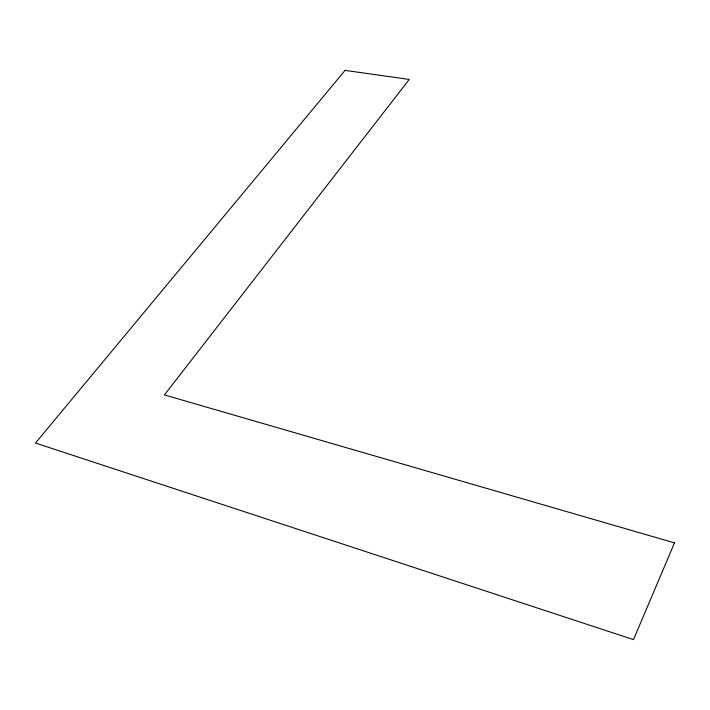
<?xml version="1.0" encoding="UTF-8"?>
<svg xmlns="http://www.w3.org/2000/svg" width="710" height="710" viewBox="0 0 710 710"><rect width="100%" height="100%" fill="white"/><g stroke="black" fill="none" stroke-linecap="round" stroke-linejoin="round"><path stroke-width="1.06" d="M674.5 542.893L633.489 639.612L35.5 443.049L345.051 70.388L409.244 79.44L164.436 394.911L674.5 542.893"/></g></svg>
